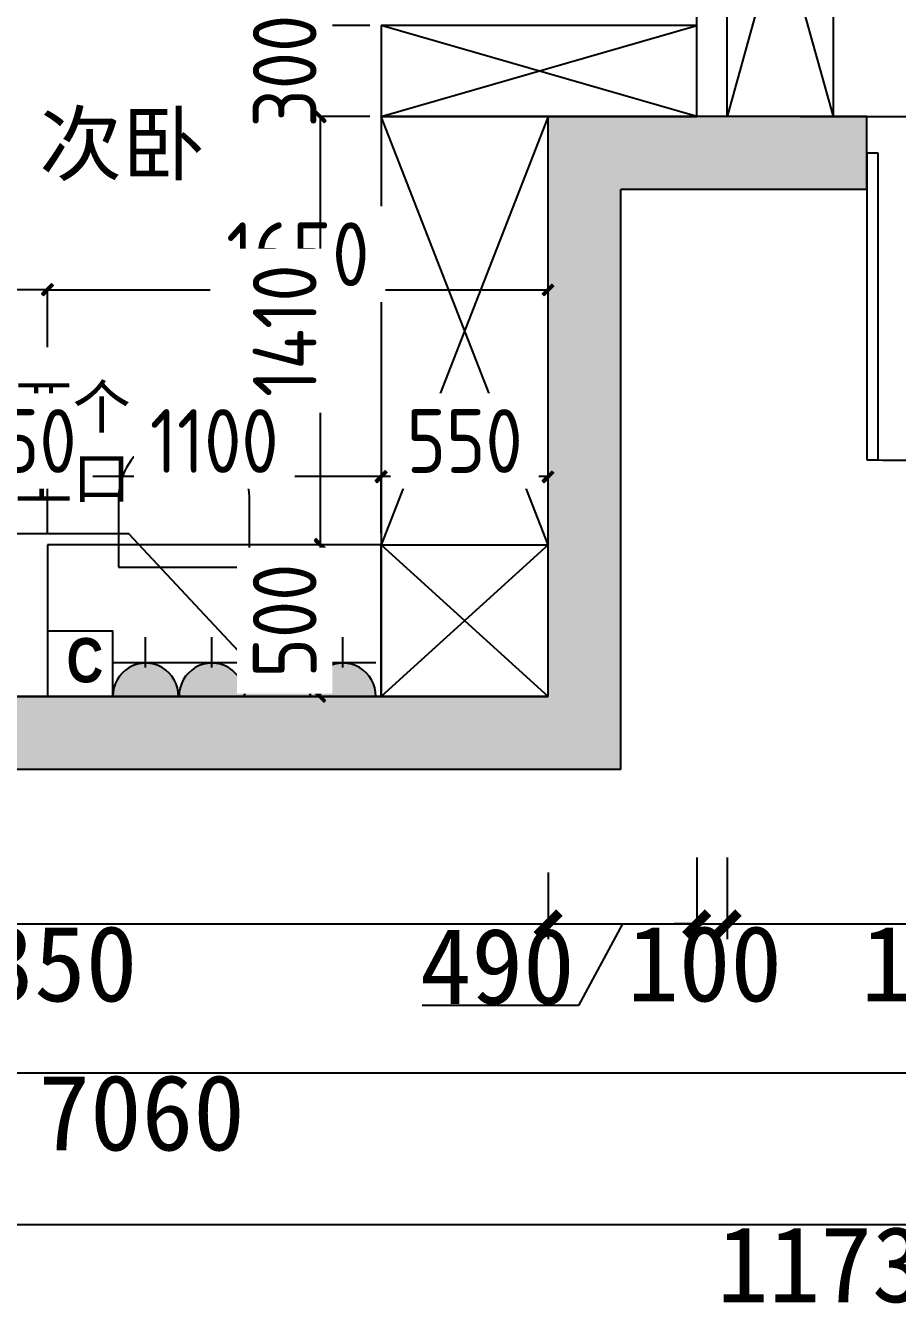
# Model space of a CAD drawing. Extents: x -74236 to 286982, y -14633 to 132816.
# Drawn here: x 120593 to 123466, y 101836 to 106045 of the extents above; entities that cross this region are included whole.
import ezdxf
from ezdxf.enums import TextEntityAlignment as Align

# ---------------------------------------------------------------- set-up
doc = ezdxf.new("R2010")
doc.units = 0
doc.header["$LTSCALE"] = 10
doc.header["$MEASUREMENT"] = 0
doc.header["$PDSIZE"] = 5
for name, color, linetype in [('1活动家具', 4, 'Continuous'), ('8强弱电布置', 3, 'Continuous'), ('图框', 4, 'Continuous'), ('家具尺寸', 7, 'Continuous')]:
    doc.layers.add(name, color=color, linetype=linetype)
doc.styles.add('pw50', font='simhei.ttf', dxfattribs={"height": 100})
doc.styles.add('ROMANS', font='romans.shx', dxfattribs={"width": 0.7, "bigfont": 'hzdxf.shx'})
doc.styles.get("Standard").update_dxf_attribs({"font": 'gbenor.shx', "bigfont": 'gbcbig.shx'})
doc.styles.add('STYLE1', font='swisscbo.ttf')
doc.styles.add('宋体', font='')
doc.styles.get('宋体').set_extended_font_data('SimSun')
doc.dimstyles.new('TZ1-1', dxfattribs={"dimscale": 60, "dimtxt": 1.5, "dimasz": 1.5, "dimexe": 2, "dimexo": 1, "dimgap": 1, "dimtad": 1, "dimdec": 0, "dimrnd": 0.7, "dimzin": 0, "dimdsep": 46, "dimtxsty": 'ROMANS', "dimblk": 'ARCHTICK', "dimcen": 0, "dimdle": 2, "dimclrd": 250, "dimclre": 9, "dimclrt": 1, "dimadec": 0, "dimazin": 0, "dimtfac": 1, "dimtdec": 0, "dimtix": 1, "dimtmove": 2, "dimatfit": 3, "dimldrblk": 'DOT', "dimfxl": 1, "dimtolj": 1, "dimtzin": 0, "dimarcsym": 0})
doc.dimstyles.new('wl20', dxfattribs={"dimscale": 60, "dimtxt": 1.8, "dimasz": 0.03, "dimexe": 0, "dimexo": 0.625, "dimgap": 0.2, "dimtad": 1, "dimdec": 0, "dimrnd": 0.05, "dimdsep": 46, "dimtxsty": 'Standard', "dimblk": 'BZ', "dimcen": 0.06, "dimclrd": 127, "dimclre": 127, "dimclrt": 1, "dimadec": 0, "dimazin": 0, "dimtfac": 1, "dimtdec": 0, "dimtix": 1, "dimtmove": 2, "dimatfit": 3, "dimldrblk": 'jt', "dimfxl": 1, "dimtvp": 1, "dimtfill": 1, "dimtolj": 1, "dimtzin": 0, "dimarcsym": 0})

# ---------------------------------------------------------------- blocks, each defined once
blk = doc.blocks.new('_Dot')
at = {"color": 0, "linetype": 'ByBlock', "lineweight": -2}
blk.add_line((-0.5, 0), (-1, 0), dxfattribs=at)
at = {"color": 0, "linetype": 'ByBlock', "const_width": 0.5}
blk.add_lwpolyline([(-0.25, 0, 1), (0.25, 0, 1)], format="xyb", close=True, dxfattribs=at)
blk = doc.blocks.new('fdgfsz')
h = blk.add_hatch(color=8)
h.paths.add_polyline_path([(146972.2, 89457.6), (147782.2, 89457.6), (147782.2, 89697.6), (146732.2, 89697.6), (146732.2, 87787.6), (143382.2, 87787.6), (143382.2, 87951.7), (143142.2, 87985.8), (143142.2, 87547.6), (146972.2, 87547.6)])
h.paths.add_polyline_path([(143382.2, 88607.6), (143142.2, 88607.6), (143142.2, 88117.5), (143382.2, 88151.7)], flags=17)
at = {"color": 8}
for p, q in [((147222.2, 89697.6), (147222.2, 90957.6)), ((147322.2, 89697.6), (147322.2, 90957.6)), ((146732.2, 87787.6), (146732.2, 89697.6)), ((147782.2, 89697.6), (146732.2, 89697.6)), ((147782.2, 89457.6), (147782.2, 89697.6)), ((147782.2, 89577.6), (147782.2, 88567.6)), ((147820.2, 89577.6), (147782.2, 89577.6)), ((147820.2, 88567.6), (147820.2, 89577.6)), ((146972.2, 87547.6), (146972.2, 89457.6)), ((147782.2, 89457.6), (146972.2, 89457.6)), ((147782.2, 88567.6), (147820.2, 88567.6)), ((146732.2, 87787.6), (143382.2, 87787.6)), ((146972.2, 87547.6), (143142.2, 87547.6)), ((147222.2, 87257.8), (147222.2, 86988.5)), ((147322.2, 87257.8), (147322.2, 86988.5)), ((147322.2, 87257.8), (147322.2, 86988.5)), ((146732.2, 87207.8), (146732.2, 86988.5)), ((146732.2, 87207.8), (146732.2, 86988.5)), ((147222.2, 87207.8), (147222.2, 86988.5)), ((143332.2, 87038.5), (146782.2, 87038.5)), ((146682.2, 87038.5), (147272.2, 87038.5)), ((146977.2, 87038.5), (146832.5, 86770.3)), ((147222.2, 87038.5), (147147.2, 87038.5)), ((147222.2, 87038.5), (147322.2, 87038.5)), ((147272.2, 87038.5), (148992.2, 87038.5)), ((147322.2, 87038.5), (147397.2, 87038.5)), ((146832.5, 86770.3), (146316.9, 86770.3)), ((141832.2, 86547.6), (148992.2, 86547.6)), ((153662.2, 86047.6), (141832.2, 86047.6))]:
    blk.add_line(p, q, dxfattribs=at)
at = {"color": 8, "linetype": 'ByBlock', "const_width": 30}
for points in [[(146769.7, 87076), (146694.7, 87001)], [(146694.7, 87001), (146769.7, 87076)], [(147184.7, 87001), (147259.7, 87076)], [(147184.7, 87001), (147259.7, 87076)], [(147359.7, 87076), (147284.7, 87001)], [(147359.7, 87076), (147284.7, 87001)]]:
    blk.add_lwpolyline(points, dxfattribs=at)
at = {"color": 8}
blk.add_arc((147870, 89491.9), 926.2, 266.2958, 5.3116, dxfattribs=at)
at = {"layer": '1活动家具', "color": 8}
for p, q in [((147672.2, 90957.6), (147322.2, 89697.6)), ((147672.2, 89697.6), (147322.2, 90957.6)), ((147672.2, 89697.6), (147672.2, 90957.6)), ((147222.2, 89997.6), (146181.8, 89997.6)), ((146181.8, 89997.6), (146181.8, 89697.6)), ((147222.2, 89697.6), (146181.8, 89997.6)), ((146181.8, 89697.6), (147222.2, 89997.6)), ((147222.2, 89697.6), (147222.2, 89997.6)), ((146732.2, 89697.6), (146181.8, 89697.6)), ((146181.8, 89697.6), (146181.8, 87787.6)), ((146732.2, 89697.6), (146181.8, 88287.6)), ((146732.2, 88287.6), (146181.8, 89697.6)), ((146181.8, 89697.6), (147222.2, 89697.6)), ((146732.2, 87787.6), (146732.2, 89697.6)), ((145316.2, 88443.8), (145316.2, 88213.8)), ((145747.9, 88213.8), (145747.9, 88443.8)), ((146181.8, 88287.6), (145082.2, 88287.6)), ((145082.2, 88287.6), (145082.2, 87787.6)), ((146181.8, 87787.6), (146181.8, 88287.6)), ((146181.8, 88287.6), (146732.2, 88287.6)), ((146732.2, 88287.6), (146181.8, 87787.6)), ((146732.2, 88287.6), (146181.8, 87787.6)), ((146181.8, 88287.6), (146732.2, 87787.6)), ((145316.2, 88213.8), (145747.9, 88213.8)), ((144882.2, 87787.6), (146181.8, 87787.6)), ((146181.8, 87787.6), (146732.2, 87787.6))]:
    blk.add_line(p, q, dxfattribs=at)
blk.add_arc((145532, 88437.4), 216, 358.3057, 181.6943, dxfattribs=at)
at = {"color": 8, "style": '宋体'}
for s, p in [('3350', (144698.3, 86783.5)), ('490', (146309.4, 86775.3)), ('100', (146992.9, 86783.5)), ('1620', (147763.5, 86783.5)), ('7060', (145052.6, 86292.6)), ('11730', (147289.1, 85792.6))]:
    blk.add_text(s, height=250, dxfattribs=at).set_placement(p)
at = {"layer": '1活动家具', "color": 8, "style": 'pw50'}
blk.add_text('次卧', height=200, dxfattribs=at).set_placement((145055.4, 89508.1))
blk = doc.blocks.new('wsreyhurj')
at = {"layer": '8强弱电布置'}
blk.add_hatch(color=256, dxfattribs=at).paths.add_polyline_path([(3424.5, -572418.9), (3100.4, -572418.9, -1.018497)])
for p, q in [((3261.4, -572278.6), (3261.4, -572129.2)), ((3424, -572255.9), (3098, -572255.9)), ((3423.9, -572422.6), (3099.9, -572422.6))]:
    blk.add_line(p, q, dxfattribs=at)
blk.add_arc((3261.9, -572419.7), 162, 358.94996, 181.05004, dxfattribs=at)
blk = doc.blocks.new('BZ')
at = {"layer": '图框', "linetype": 'Continuous'}
blk.add_hatch(color=2, dxfattribs=at).paths.add_polyline_path([(9.6, 6.5), (6.6, 9.4), (-10.5, -7.5), (-7.4, -10.7)])
blk.add_lwpolyline([(-7.4, -10.7), (9.6, 6.5), (6.6, 9.4), (-10.5, -7.5), (-7.4, -10.7)], dxfattribs=at)
blk = doc.blocks.new('*D490')
at = {"layer": '8强弱电布置', "color": 127, "lineweight": -2, "transparency": 16777216}
for p, q in [((120665, 104984.9), (120665, 105174.4)), ((120666.8, 105174.4), (122313.2, 105174.4)), ((122315, 104984.9), (122315, 105174.4))]:
    blk.add_line(p, q, dxfattribs=at)
at = {"layer": 'Defpoints', "color": 0, "transparency": 16777216}
for p in [(122315, 105174.4), (120665, 104947.4), (122315, 104947.4)]:
    blk.add_point(p, dxfattribs=at)
at = {"layer": '8强弱电布置', "color": 127, "lineweight": -2, "transparency": 16777216, "xscale": 1.8, "yscale": 1.8, "zscale": 1.8, "rotation": 180}
blk.add_blockref('BZ', (120665, 105174.4), dxfattribs=at)
at = {"layer": '8强弱电布置', "color": 127, "lineweight": -2, "transparency": 16777216, "xscale": 1.8, "yscale": 1.8, "zscale": 1.8}
blk.add_blockref('BZ', (122315, 105174.4), dxfattribs=at)
at = {"layer": '8强弱电布置', "color": 1, "transparency": 16777216, "insert": (121490, 105291.4), "char_height": 210, "attachment_point": 5, "bg_fill": 3, "box_fill_scale": 1.25, "bg_fill_color": 256, "bg_fill_true_color": 13158600, "bg_fill_transparency": 0}
blk.add_mtext('\\A1;1650', dxfattribs=at)
blk = doc.blocks.new('jt')
at = {"layer": '图框', "linetype": 'Continuous'}
blk.add_hatch(color=2, dxfattribs=at).paths.add_polyline_path([(-22, 17.7), (-16.7, 22.2), (0, 0), (-16.7, -22), (-22, -17.6), (-5.7, 0)])
blk.add_lwpolyline([(-22, 17.7), (-16.7, 22.2), (0, 0), (-16.7, -22), (-22, -17.6), (-5.7, 0), (-22, 17.7)], dxfattribs=at)
blk = doc.blocks.new('*D491')
at = {"layer": '8强弱电布置', "color": 127, "lineweight": -2, "transparency": 16777216}
for p, q in [((118965, 104984.9), (118965, 105174.4)), ((120663.2, 105174.4), (118966.8, 105174.4)), ((120665, 104984.9), (120665, 105174.4))]:
    blk.add_line(p, q, dxfattribs=at)
at = {"layer": 'Defpoints', "color": 0, "transparency": 16777216}
for p in [(118965, 105174.4), (118965, 104947.4), (120665, 104947.4)]:
    blk.add_point(p, dxfattribs=at)
at = {"layer": '8强弱电布置', "color": 127, "lineweight": -2, "transparency": 16777216, "xscale": 1.8, "yscale": 1.8, "zscale": 1.8, "rotation": 180}
blk.add_blockref('BZ', (118965, 105174.4), dxfattribs=at)
at = {"layer": '8强弱电布置', "color": 127, "lineweight": -2, "transparency": 16777216, "xscale": 1.8, "yscale": 1.8, "zscale": 1.8}
blk.add_blockref('BZ', (120665, 105174.4), dxfattribs=at)
at = {"layer": '8强弱电布置', "color": 1, "transparency": 16777216, "insert": (119815, 105291.4), "char_height": 210, "attachment_point": 5, "bg_fill": 3, "box_fill_scale": 1.25, "bg_fill_color": 256, "bg_fill_true_color": 13158600, "bg_fill_transparency": 0}
blk.add_mtext('\\A1;1700', dxfattribs=at)
blk = doc.blocks.new('*D587')
at = {"layer": 'Defpoints', "color": 0, "transparency": 16777216}
for p in [(123108.6, 107004.6), (123612, 107004.6), (123108.6, 105744.6)]:
    blk.add_point(p, dxfattribs=at)
at = {"layer": '家具尺寸', "color": 127, "lineweight": -2, "transparency": 16777216}
for p, q in [((123146.1, 107004.6), (123612, 107004.6)), ((123612, 105746.4), (123612, 107002.8)), ((123146.1, 105744.6), (123612, 105744.6))]:
    blk.add_line(p, q, dxfattribs=at)
at = {"layer": '家具尺寸', "color": 127, "lineweight": -2, "transparency": 16777216, "xscale": 1.8, "yscale": 1.8, "zscale": 1.8}
for p, rotation in [((123612, 107004.6), 90), ((123612, 105744.6), 270)]:
    blk.add_blockref('BZ', p, dxfattribs=dict(at, rotation=rotation))
at = {"layer": '家具尺寸', "color": 1, "transparency": 16777216, "insert": (123495, 106374.6), "char_height": 210, "attachment_point": 5, "rotation": 90, "bg_fill": 3, "box_fill_scale": 1.25, "bg_fill_color": 256, "bg_fill_true_color": 13158600, "bg_fill_transparency": 0}
blk.add_mtext('\\A1;1260', dxfattribs=at)
blk = doc.blocks.new('*D589')
at = {"layer": 'Defpoints', "color": 0, "transparency": 16777216}
for p in [(122805, 106258.5), (121764.6, 106044.6), (122805, 106044.6)]:
    blk.add_point(p, dxfattribs=at)
at = {"layer": '家具尺寸', "color": 127, "lineweight": -2, "transparency": 16777216}
for p, q in [((121764.6, 106082.1), (121764.6, 106258.5)), ((121766.4, 106258.5), (122803.2, 106258.5)), ((122805, 106082.1), (122805, 106258.5))]:
    blk.add_line(p, q, dxfattribs=at)
at = {"layer": '家具尺寸', "color": 127, "lineweight": -2, "transparency": 16777216, "xscale": 1.8, "yscale": 1.8, "zscale": 1.8, "rotation": 180}
blk.add_blockref('BZ', (121764.6, 106258.5), dxfattribs=at)
at = {"layer": '家具尺寸', "color": 127, "lineweight": -2, "transparency": 16777216, "xscale": 1.8, "yscale": 1.8, "zscale": 1.8}
blk.add_blockref('BZ', (122805, 106258.5), dxfattribs=at)
at = {"layer": '家具尺寸', "color": 1, "transparency": 16777216, "insert": (122284.8, 106375.5), "char_height": 210, "attachment_point": 5, "bg_fill": 3, "box_fill_scale": 1.25, "bg_fill_color": 256, "bg_fill_true_color": 13158600, "bg_fill_transparency": 0}
blk.add_mtext('\\A1;1040', dxfattribs=at)
blk = doc.blocks.new('*D590')
at = {"layer": 'Defpoints', "color": 0, "transparency": 16777216}
for p in [(121764.6, 106044.6), (121764.6, 105744.6)]:
    blk.add_point(p, dxfattribs=at)
at = {"layer": '家具尺寸', "color": 127, "lineweight": -2, "transparency": 16777216}
for p, q in [((121563.9, 106046.4), (121563.9, 106048.2)), ((121727.1, 106044.6), (121563.9, 106044.6)), ((121563.9, 106044.6), (121563.9, 105744.6)), ((121727.1, 105744.6), (121563.9, 105744.6)), ((121563.9, 105742.8), (121563.9, 105741))]:
    blk.add_line(p, q, dxfattribs=at)
at = {"layer": '家具尺寸', "color": 127, "lineweight": -2, "transparency": 16777216, "xscale": 1.8, "yscale": 1.8, "zscale": 1.8}
for p, rotation in [((121563.9, 106044.6), 270), ((121563.9, 105744.6), 90)]:
    blk.add_blockref('BZ', p, dxfattribs=dict(at, rotation=rotation))
at = {"layer": '家具尺寸', "color": 1, "transparency": 16777216, "insert": (121446.9, 105894.6), "char_height": 210, "attachment_point": 5, "rotation": 90, "bg_fill": 3, "box_fill_scale": 1.25, "bg_fill_color": 256, "bg_fill_true_color": 13158600, "bg_fill_transparency": 0}
blk.add_mtext('\\A1;300', dxfattribs=at)
at = {"layer": 'Defpoints', "color": 0, "transparency": 16777216}
blk.add_point((121563.9, 105744.6), dxfattribs=at)
blk = doc.blocks.new('*D591')
at = {"layer": 'Defpoints', "color": 0, "transparency": 16777216}
for p in [(121764.6, 105744.6), (121563.9, 104334.6), (121764.6, 104334.6)]:
    blk.add_point(p, dxfattribs=at)
at = {"layer": '家具尺寸', "color": 127, "lineweight": -2, "transparency": 16777216}
for p, q in [((121727.1, 105744.6), (121563.9, 105744.6)), ((121563.9, 105742.8), (121563.9, 104336.4)), ((121727.1, 104334.6), (121563.9, 104334.6))]:
    blk.add_line(p, q, dxfattribs=at)
at = {"layer": '家具尺寸', "color": 127, "lineweight": -2, "transparency": 16777216, "xscale": 1.8, "yscale": 1.8, "zscale": 1.8}
for p, rotation in [((121563.9, 105744.6), 90), ((121563.9, 104334.6), 270)]:
    blk.add_blockref('BZ', p, dxfattribs=dict(at, rotation=rotation))
at = {"layer": '家具尺寸', "color": 1, "transparency": 16777216, "insert": (121446.9, 105039.6), "char_height": 210, "attachment_point": 5, "rotation": 90, "bg_fill": 3, "box_fill_scale": 1.25, "bg_fill_color": 256, "bg_fill_true_color": 13158600, "bg_fill_transparency": 0}
blk.add_mtext('\\A1;1410', dxfattribs=at)
blk = doc.blocks.new('*D592')
at = {"layer": 'Defpoints', "color": 0, "transparency": 16777216}
for p in [(121764.6, 104334.6), (121764.6, 103834.6)]:
    blk.add_point(p, dxfattribs=at)
at = {"layer": '家具尺寸', "color": 127, "lineweight": -2, "transparency": 16777216}
for p, q in [((121727.1, 104334.6), (121563.9, 104334.6)), ((121563.9, 104332.8), (121563.9, 103836.4)), ((121727.1, 103834.6), (121563.9, 103834.6))]:
    blk.add_line(p, q, dxfattribs=at)
at = {"layer": '家具尺寸', "color": 127, "lineweight": -2, "transparency": 16777216, "xscale": 1.8, "yscale": 1.8, "zscale": 1.8}
for p, rotation in [((121563.9, 104334.6), 90), ((121563.9, 103834.6), 270)]:
    blk.add_blockref('BZ', p, dxfattribs=dict(at, rotation=rotation))
at = {"layer": '家具尺寸', "color": 1, "transparency": 16777216, "insert": (121446.9, 104084.6), "char_height": 210, "attachment_point": 5, "rotation": 90, "bg_fill": 3, "box_fill_scale": 1.25, "bg_fill_color": 256, "bg_fill_true_color": 13158600, "bg_fill_transparency": 0}
blk.add_mtext('\\A1;500', dxfattribs=at)
at = {"layer": 'Defpoints', "color": 0, "transparency": 16777216}
blk.add_point((121563.9, 103834.6), dxfattribs=at)
blk = doc.blocks.new('*D593')
at = {"layer": 'Defpoints', "color": 0, "transparency": 16777216}
for p in [(121764.6, 104559.2), (121764.6, 104334.6), (122315, 104334.6)]:
    blk.add_point(p, dxfattribs=at)
at = {"layer": '家具尺寸', "color": 127, "lineweight": -2, "transparency": 16777216}
for p, q in [((121764.6, 104372.1), (121764.6, 104559.2)), ((122313.2, 104559.2), (121766.4, 104559.2)), ((122315, 104372.1), (122315, 104559.2))]:
    blk.add_line(p, q, dxfattribs=at)
at = {"layer": '家具尺寸', "color": 127, "lineweight": -2, "transparency": 16777216, "xscale": 1.8, "yscale": 1.8, "zscale": 1.8, "rotation": 180}
blk.add_blockref('BZ', (121764.6, 104559.2), dxfattribs=at)
at = {"layer": '家具尺寸', "color": 127, "lineweight": -2, "transparency": 16777216, "xscale": 1.8, "yscale": 1.8, "zscale": 1.8}
blk.add_blockref('BZ', (122315, 104559.2), dxfattribs=at)
at = {"layer": '家具尺寸', "color": 1, "transparency": 16777216, "insert": (122039.8, 104676.2), "char_height": 210, "attachment_point": 5, "bg_fill": 3, "box_fill_scale": 1.25, "bg_fill_color": 256, "bg_fill_true_color": 13158600, "bg_fill_transparency": 0}
blk.add_mtext('\\A1;550', dxfattribs=at)
blk = doc.blocks.new('*D594')
at = {"layer": 'Defpoints', "color": 0, "transparency": 16777216}
for p in [(120665, 104559.2), (120665, 104334.6), (121764.6, 104334.6)]:
    blk.add_point(p, dxfattribs=at)
at = {"layer": '家具尺寸', "color": 127, "lineweight": -2, "transparency": 16777216}
for p, q in [((120665, 104372.1), (120665, 104559.2)), ((121762.8, 104559.2), (120666.8, 104559.2)), ((121764.6, 104372.1), (121764.6, 104559.2))]:
    blk.add_line(p, q, dxfattribs=at)
at = {"layer": '家具尺寸', "color": 127, "lineweight": -2, "transparency": 16777216, "xscale": 1.8, "yscale": 1.8, "zscale": 1.8, "rotation": 180}
blk.add_blockref('BZ', (120665, 104559.2), dxfattribs=at)
at = {"layer": '家具尺寸', "color": 127, "lineweight": -2, "transparency": 16777216, "xscale": 1.8, "yscale": 1.8, "zscale": 1.8}
blk.add_blockref('BZ', (121764.6, 104559.2), dxfattribs=at)
at = {"layer": '家具尺寸', "color": 1, "transparency": 16777216, "insert": (121214.8, 104676.2), "char_height": 210, "attachment_point": 5, "bg_fill": 3, "box_fill_scale": 1.25, "bg_fill_color": 256, "bg_fill_true_color": 13158600, "bg_fill_transparency": 0}
blk.add_mtext('\\A1;1100', dxfattribs=at)
blk = doc.blocks.new('*D595')
at = {"layer": 'Defpoints', "color": 0, "transparency": 16777216}
for p in [(120515, 104334.6), (120665, 104334.6)]:
    blk.add_point(p, dxfattribs=at)
at = {"layer": '家具尺寸', "color": 127, "lineweight": -2, "transparency": 16777216}
for p, q in [((120513.2, 104559.2), (120511.4, 104559.2)), ((120515, 104372.1), (120515, 104559.2)), ((120665, 104559.2), (120515, 104559.2)), ((120665, 104372.1), (120665, 104559.2)), ((120666.8, 104559.2), (120668.6, 104559.2))]:
    blk.add_line(p, q, dxfattribs=at)
at = {"layer": '家具尺寸', "color": 127, "lineweight": -2, "transparency": 16777216, "xscale": 1.8, "yscale": 1.8, "zscale": 1.8}
blk.add_blockref('BZ', (120515, 104559.2), dxfattribs=at)
at = {"layer": '家具尺寸', "color": 127, "lineweight": -2, "transparency": 16777216, "xscale": 1.8, "yscale": 1.8, "zscale": 1.8, "rotation": 180}
blk.add_blockref('BZ', (120665, 104559.2), dxfattribs=at)
at = {"layer": '家具尺寸', "color": 1, "transparency": 16777216, "insert": (120590, 104676.2), "char_height": 210, "attachment_point": 5, "bg_fill": 3, "box_fill_scale": 1.25, "bg_fill_color": 256, "bg_fill_true_color": 13158600, "bg_fill_transparency": 0}
blk.add_mtext('\\A1;150', dxfattribs=at)
at = {"layer": 'Defpoints', "color": 0, "transparency": 16777216}
blk.add_point((120515, 104559.2), dxfattribs=at)

msp = doc.modelspace()

# ---------------------------------------------------------------- linework, layer by layer
at = {"layer": '8强弱电布置'}
msp.add_lwpolyline([(120665, 103834.6), (120880.7, 103834.6), (120880.7, 104050.3), (120665, 104050.3)], close=True, dxfattribs=at)

# ---------------------------------------------------------------- block references
at = {"color": 253}
msp.add_blockref('fdgfsz', (-24417.2, 16047), dxfattribs=at)
at = {"layer": '8强弱电布置', "xscale": 0.6666666666023958, "yscale": 0.6666666666023958, "zscale": 0.6666666666023958}
for p in [(118814.2, 485449.7), (119032.4, 485449.7), (119248.4, 485449.7), (119464.4, 485449.7)]:
    msp.add_blockref('wsreyhurj', p, dxfattribs=at)

# ---------------------------------------------------------------- texts
at = {"layer": '8强弱电布置', "style": 'STYLE1'}
msp.add_text('C', height=145.9, dxfattribs=at).set_placement((120788.5, 103954.1), align=Align.MIDDLE_CENTER)
at = {"layer": '8强弱电布置', "color": 1, "insert": (120939.3, 104859.2), "char_height": 140, "width": 1881.375, "attachment_point": 3, "style": 'pw50'}
msp.add_mtext('插座上下各两个\\P上面插座H=1.0m上口', dxfattribs=at)

# ---------------------------------------------------------------- leaders
at = {"layer": '8强弱电布置'}
msp.add_leader([(121325.4, 103950.7), (120932.8, 104370), (119147.2, 104370)], dimstyle='TZ1-1', override={"dimasz": 1, "dimtad": 0, "dimfxl": 300, "dimfxlon": 1}, dxfattribs=at)

# ---------------------------------------------------------------- next in the draw order: dimensions: what is measured, and where the dimension line sits
at = {"layer": '8强弱电布置', "color": 253}
dim = msp.add_linear_dim(base=(122315, 105174.4), p1=(120665, 104947.4), p2=(122315, 104947.4), dimstyle='wl20', override={"dimtxt": 3.5, "dimfxl": 300, "dimfxlon": 1, "dimarcsym": 1}, dxfattribs=at)
dim.commit()
dim.dimension.update_dxf_attribs({"geometry": '*D490', "text_midpoint": (121490, 105291.4)})
at = {"layer": '家具尺寸', "color": 6}
dim = msp.add_linear_dim(base=(123612, 107004.6), p1=(123108.6, 105744.6), p2=(123108.6, 107004.6), angle=90, dimstyle='wl20', override={"dimtxt": 3.5, "dimfxl": 300, "dimfxlon": 1, "dimarcsym": 1}, dxfattribs=at)
dim.commit()
dim.dimension.update_dxf_attribs({"geometry": '*D587', "text_midpoint": (123495, 106374.6)})
dim = msp.add_linear_dim(base=(122805, 106258.5), p1=(121764.6, 106044.6), p2=(122805, 106044.6), dimstyle='wl20', override={"dimtxt": 3.5, "dimfxl": 300, "dimfxlon": 1, "dimarcsym": 1}, dxfattribs=at)
dim.commit()
dim.dimension.update_dxf_attribs({"geometry": '*D589', "text_midpoint": (122284.8, 106375.5)})

# ---------------------------------------------------------------- next in the draw order: dimensions: what is measured, and where the dimension line sits
at = {"layer": '8强弱电布置', "color": 253}
dim = msp.add_linear_dim(base=(118965, 105174.4), p1=(120665, 104947.4), p2=(118965, 104947.4), dimstyle='wl20', override={"dimtxt": 3.5, "dimfxl": 300, "dimfxlon": 1, "dimarcsym": 1}, dxfattribs=at)
dim.commit()
dim.dimension.update_dxf_attribs({"geometry": '*D491', "text_midpoint": (119815, 105291.4)})
at = {"layer": '家具尺寸', "color": 6}
dim = msp.add_linear_dim(base=(121563.9, 105744.6), p1=(121764.6, 106044.6), p2=(121764.6, 105744.6), angle=90, dimstyle='wl20', override={"dimtxt": 3.5, "dimfxl": 300, "dimfxlon": 1, "dimarcsym": 1}, dxfattribs=at)
dim.commit()
dim.dimension.update_dxf_attribs({"geometry": '*D590', "text_midpoint": (121446.9, 105894.6)})

# ---------------------------------------------------------------- next in the draw order: dimensions: what is measured, and where the dimension line sits
dim = msp.add_linear_dim(base=(121563.9, 104334.6), p1=(121764.6, 105744.6), p2=(121764.6, 104334.6), angle=90, dimstyle='wl20', override={"dimtxt": 3.5, "dimfxl": 300, "dimfxlon": 1, "dimarcsym": 1}, dxfattribs=at)
dim.commit()
dim.dimension.update_dxf_attribs({"geometry": '*D591', "text_midpoint": (121446.9, 105039.6)})

# ---------------------------------------------------------------- next in the draw order: dimensions: what is measured, and where the dimension line sits
dim = msp.add_linear_dim(base=(121563.9, 103834.6), p1=(121764.6, 104334.6), p2=(121764.6, 103834.6), angle=90, dimstyle='wl20', override={"dimtxt": 3.5, "dimfxl": 300, "dimfxlon": 1, "dimarcsym": 1}, dxfattribs=at)
dim.commit()
dim.dimension.update_dxf_attribs({"geometry": '*D592', "text_midpoint": (121446.9, 104084.6)})

# ---------------------------------------------------------------- next in the draw order: dimensions: what is measured, and where the dimension line sits
dim = msp.add_linear_dim(base=(121764.6, 104559.2), p1=(122315, 104334.6), p2=(121764.6, 104334.6), dimstyle='wl20', override={"dimtxt": 3.5, "dimfxl": 300, "dimfxlon": 1, "dimarcsym": 1}, dxfattribs=at)
dim.commit()
dim.dimension.update_dxf_attribs({"geometry": '*D593', "text_midpoint": (122039.8, 104676.2)})

# ---------------------------------------------------------------- next in the draw order: dimensions: what is measured, and where the dimension line sits
dim = msp.add_linear_dim(base=(120665, 104559.2), p1=(121764.6, 104334.6), p2=(120665, 104334.6), dimstyle='wl20', override={"dimtxt": 3.5, "dimfxl": 300, "dimfxlon": 1, "dimarcsym": 1}, dxfattribs=at)
dim.commit()
dim.dimension.update_dxf_attribs({"geometry": '*D594', "text_midpoint": (121214.8, 104676.2)})

# ---------------------------------------------------------------- next in the draw order: dimensions: what is measured, and where the dimension line sits
dim = msp.add_linear_dim(base=(120515, 104559.2), p1=(120665, 104334.6), p2=(120515, 104334.6), dimstyle='wl20', override={"dimtxt": 3.5, "dimfxl": 300, "dimfxlon": 1, "dimarcsym": 1}, dxfattribs=at)
dim.commit()
dim.dimension.update_dxf_attribs({"geometry": '*D595', "text_midpoint": (120590, 104676.2)})

doc.saveas('drawing.dxf')
